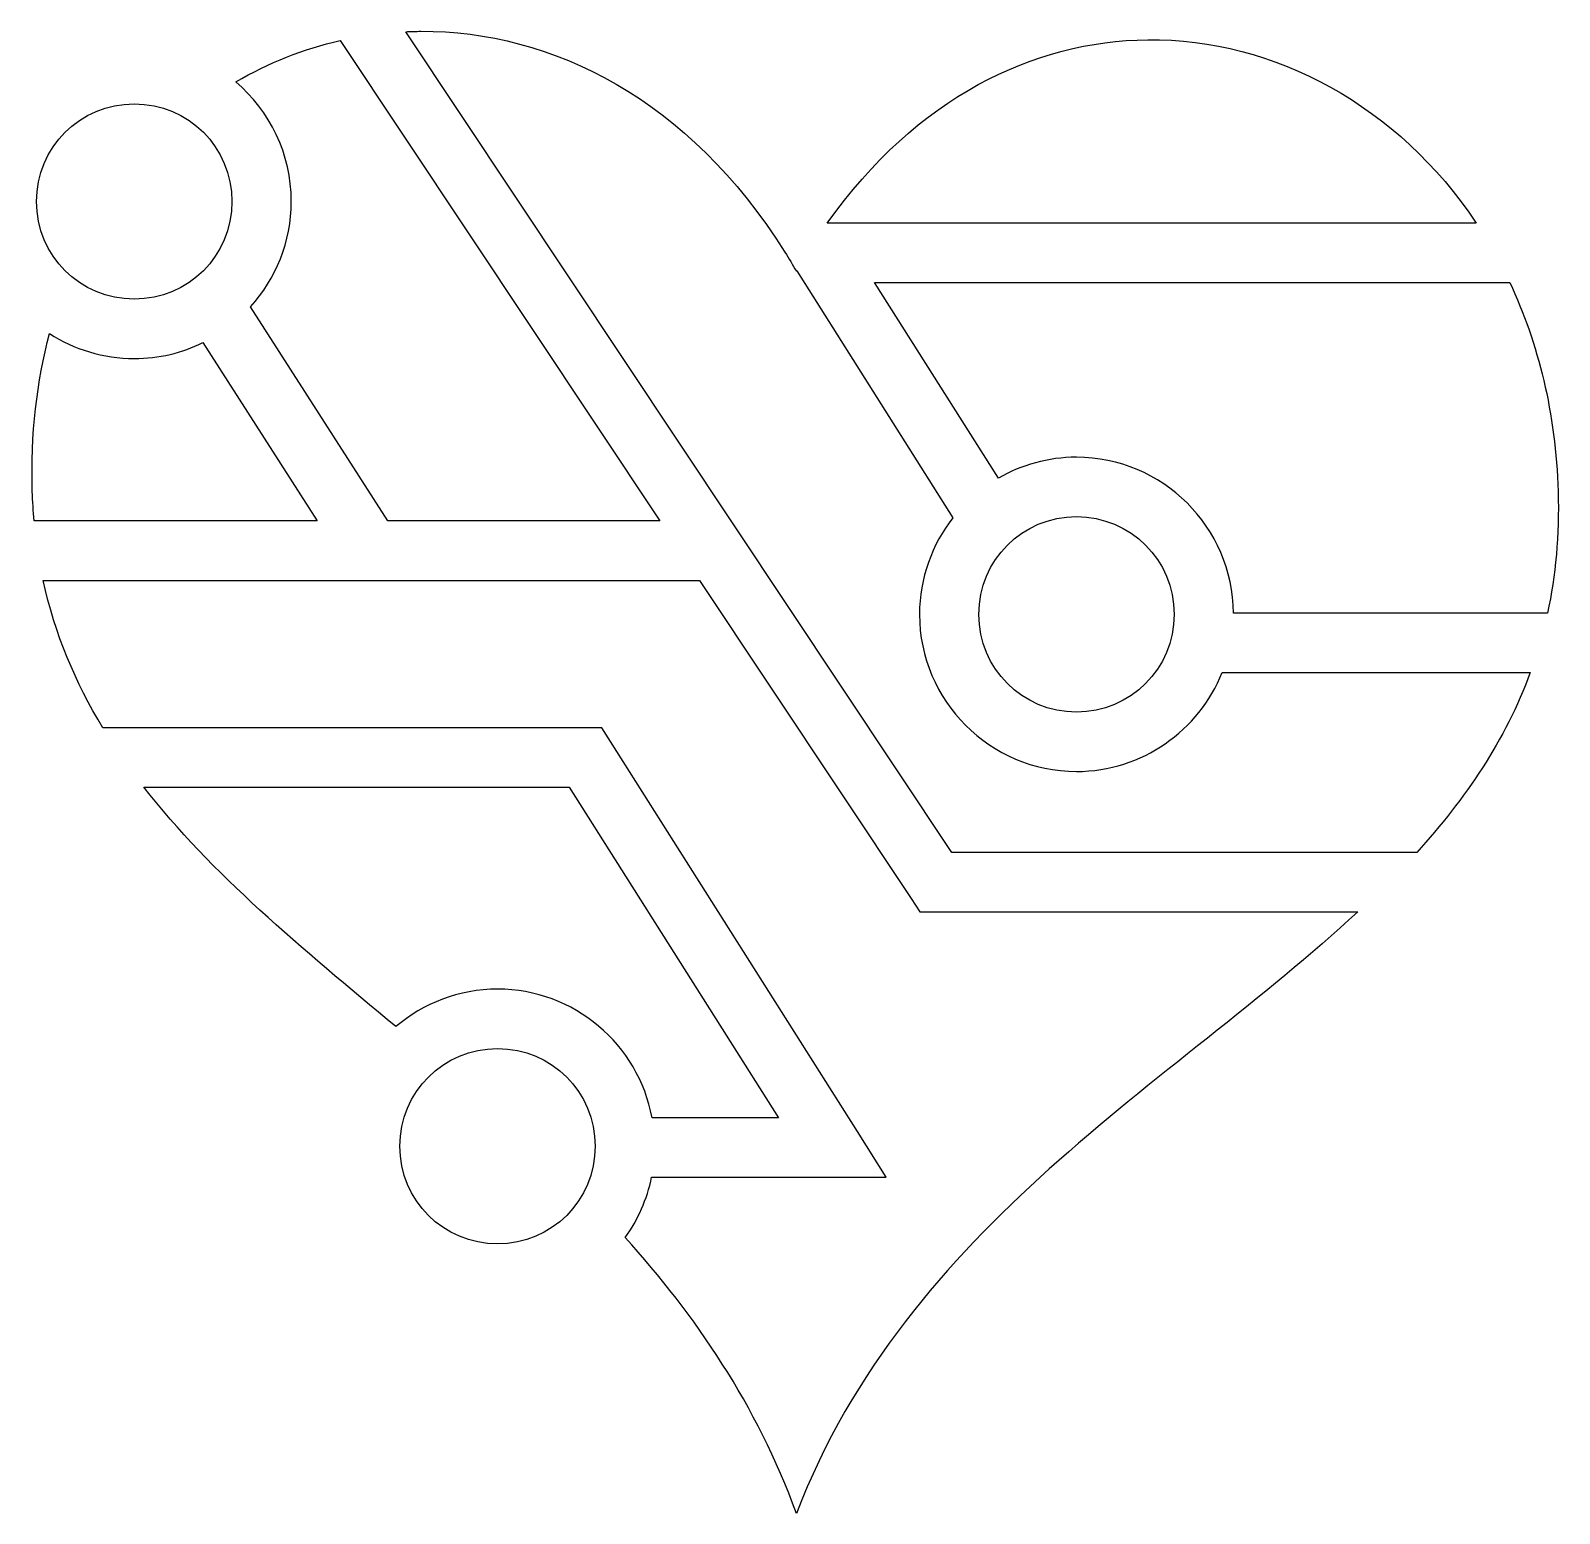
# Model space of a CAD drawing. Header units: centimetres. Extents: x -10.1 to 10.2, y -9.9 to 9.8.
import ezdxf

# ---------------------------------------------------------------- set-up
doc = ezdxf.new("R2010")
doc.units = ezdxf.units.CM
doc.header["$MEASUREMENT"] = 0
doc.layers.add('Layer 1', color=7, linetype='Continuous')

msp = doc.modelspace()

# ---------------------------------------------------------------- linework, layer by layer
at = {"layer": 'Layer 1'}
for points, knots in [([(-4.9073, 9.8014), (-4.97393, 9.80106), (-5.04, 9.79921), (-5.10633, 9.79613), (-5.10633, 9.79613), (-5.10633, 9.79613), (2.13602, -1.08713), (2.13602, -1.08713), (2.13602, -1.08713), (2.13602, -1.08713), (8.30308, -1.08713), (8.30308, -1.08713), (8.30308, -1.08713), (8.95036, -0.37424), (9.47851, 0.39984), (9.80805, 1.29789), (9.80805, 1.29789), (9.80805, 1.29789), (5.72299, 1.29789), (5.72299, 1.29789), (5.72299, 1.29789), (5.41445, 0.5317), (4.66306, -0.01324), (3.7898, -0.01324), (3.7898, -0.01324), (2.64397, -0.01324), (1.70776, 0.92428), (1.70776, 2.07015), (1.70776, 2.07015), (1.70776, 2.55238), (1.87432, 2.99692), (2.15179, 3.351), (2.15179, 3.351), (2.15179, 3.351), (0.07902, 6.62555), (0.07902, 6.62555), (0.07902, 6.62555), (0.07775, 6.62332), (0.07636, 6.62121), (0.07506, 6.61897), (0.07506, 6.61897), (0.02518, 6.70541), (-0.02593, 6.78916), (-0.07776, 6.87198), (-0.07776, 6.87198), (-1.34727, 8.89967), (-3.16783, 9.81083), (-4.90726, 9.8013), (-4.90726, 9.8013), (-4.90726, 9.8013), (-4.9073, 9.8014), (-4.9073, 9.8014)], [0, 0, 0, 0, 0.07142857, 0.07142857, 0.07142857, 0.07142857, 0.14285714, 0.14285714, 0.14285714, 0.14285714, 0.21428571, 0.21428571, 0.21428571, 0.21428571, 0.28571429, 0.28571429, 0.28571429, 0.28571429, 0.35714286, 0.35714286, 0.35714286, 0.35714286, 0.42857143, 0.42857143, 0.42857143, 0.42857143, 0.5, 0.5, 0.5, 0.5, 0.57142857, 0.57142857, 0.57142857, 0.57142857, 0.64285714, 0.64285714, 0.64285714, 0.64285714, 0.71428571, 0.71428571, 0.71428571, 0.71428571, 0.78571429, 0.78571429, 0.78571429, 0.78571429, 0.85714286, 0.85714286, 0.85714286, 0.85714286, 1, 1, 1, 1]), ([(-5.97461, 9.67886), (-6.45933, 9.56821), (-6.92676, 9.38339), (-7.36092, 9.13068), (-7.36092, 9.13068), (-6.9109, 8.74779), (-6.62425, 8.17768), (-6.62425, 7.54415), (-6.62425, 7.54415), (-6.62425, 7.00777), (-6.82973, 6.51736), (-7.16586, 6.14734), (-7.16586, 6.14734), (-7.16586, 6.14734), (-5.34475, 3.30901), (-5.34475, 3.30901), (-5.34475, 3.30901), (-5.34475, 3.30901), (-1.73542, 3.309), (-1.73542, 3.309), (-1.73542, 3.309), (-1.73542, 3.309), (-5.97461, 9.67881), (-5.97461, 9.67881), (-5.97461, 9.67881), (-5.97461, 9.67881), (-5.97461, 9.67886), (-5.97461, 9.67886)], [0, 0, 0, 0, 0.125, 0.125, 0.125, 0.125, 0.25, 0.25, 0.25, 0.25, 0.375, 0.375, 0.375, 0.375, 0.5, 0.5, 0.5, 0.5, 0.625, 0.625, 0.625, 0.625, 0.75, 0.75, 0.75, 0.75, 1, 1, 1, 1]), ([(4.73466, 9.6894), (3.22235, 9.67557), (1.67124, 8.92802), (0.48497, 7.25821), (0.48497, 7.25821), (0.48497, 7.25821), (9.09251, 7.2582), (9.09251, 7.2582), (9.09251, 7.2582), (8.06028, 8.8075), (6.42189, 9.70496), (4.73462, 9.68936), (4.73462, 9.68936), (4.73462, 9.68936), (4.73466, 9.6894), (4.73466, 9.6894)], [0, 0, 0, 0, 0.2, 0.2, 0.2, 0.2, 0.4, 0.4, 0.4, 0.4, 0.6, 0.6, 0.6, 0.6, 1, 1, 1, 1]), ([(-8.70769, 8.8395), (-9.42767, 8.8395), (-10.00309, 8.26412), (-10.00309, 7.5441), (-10.00309, 7.5441), (-10.00309, 6.82417), (-9.42767, 6.25013), (-8.70769, 6.25013), (-8.70769, 6.25013), (-7.98771, 6.25013), (-7.41229, 6.82412), (-7.41229, 7.5441), (-7.41229, 7.5441), (-7.41229, 8.26408), (-7.98771, 8.8395), (-8.70769, 8.8395)], [0, 0, 0, 0, 0.2, 0.2, 0.2, 0.2, 0.4, 0.4, 0.4, 0.4, 0.6, 0.6, 0.6, 0.6, 1, 1, 1, 1]), ([(1.11087, 6.47017), (1.11087, 6.47017), (2.75416, 3.87557), (2.75416, 3.87557), (2.75416, 3.87557), (3.05946, 4.052), (3.41346, 4.15358), (3.78981, 4.15358), (3.78981, 4.15358), (4.93045, 4.15358), (5.8646, 3.22462), (5.8732, 2.08608), (5.8732, 2.08608), (5.8732, 2.08608), (10.03728, 2.08609), (10.03728, 2.08609), (10.03728, 2.08609), (10.14586, 2.58397), (10.19571, 3.11878), (10.17833, 3.69901), (10.17833, 3.69901), (10.14734, 4.73444), (9.91533, 5.66657), (9.53653, 6.4702), (9.53653, 6.4702), (9.53653, 6.4702), (1.11096, 6.47021), (1.11096, 6.47021), (1.11096, 6.47021), (1.11096, 6.47021), (1.11087, 6.47017), (1.11087, 6.47017)], [0, 0, 0, 0, 0.11111111, 0.11111111, 0.11111111, 0.11111111, 0.22222222, 0.22222222, 0.22222222, 0.22222222, 0.33333333, 0.33333333, 0.33333333, 0.33333333, 0.44444444, 0.44444444, 0.44444444, 0.44444444, 0.55555556, 0.55555556, 0.55555556, 0.55555556, 0.66666667, 0.66666667, 0.66666667, 0.66666667, 0.77777778, 0.77777778, 0.77777778, 0.77777778, 1, 1, 1, 1]), ([(-9.83045, 5.79287), (-9.99997, 5.15951), (-10.08283, 4.45952), (-10.05968, 3.69898), (-10.05968, 3.69898), (-10.05567, 3.56645), (-10.04732, 3.43691), (-10.03598, 3.30893), (-10.03598, 3.30893), (-10.03598, 3.30893), (-6.28037, 3.30892), (-6.28037, 3.30892), (-6.28037, 3.30892), (-6.28037, 3.30892), (-7.79715, 5.67286), (-7.79715, 5.67286), (-7.79715, 5.67286), (-8.07263, 5.53805), (-8.3816, 5.46202), (-8.70768, 5.46202), (-8.70768, 5.46202), (-9.1205, 5.46202), (-9.50575, 5.58376), (-9.8304, 5.79283), (-9.8304, 5.79283), (-9.8304, 5.79283), (-9.83045, 5.79287), (-9.83045, 5.79287)], [0, 0, 0, 0, 0.125, 0.125, 0.125, 0.125, 0.25, 0.25, 0.25, 0.25, 0.375, 0.375, 0.375, 0.375, 0.5, 0.5, 0.5, 0.5, 0.625, 0.625, 0.625, 0.625, 0.75, 0.75, 0.75, 0.75, 1, 1, 1, 1]), ([(3.7898, 3.36555), (3.06987, 3.36555), (2.49579, 2.79021), (2.49579, 2.07023), (2.49579, 2.07023), (2.49579, 1.35025), (3.06986, 0.77483), (3.78984, 0.77483), (3.78984, 0.77483), (4.50982, 0.77483), (5.08524, 1.35025), (5.08524, 2.07023), (5.08524, 2.07023), (5.08524, 2.79021), (4.50982, 3.36563), (3.78984, 3.36563), (3.78984, 3.36563), (3.78984, 3.36563), (3.7898, 3.36555), (3.7898, 3.36555)], [0, 0, 0, 0, 0.16666667, 0.16666667, 0.16666667, 0.16666667, 0.33333333, 0.33333333, 0.33333333, 0.33333333, 0.5, 0.5, 0.5, 0.5, 0.66666667, 0.66666667, 0.66666667, 0.66666667, 1, 1, 1, 1]), ([(-9.91605, 2.52093), (-9.76032, 1.80669), (-9.48648, 1.16299), (-9.1254, 0.56666), (-9.1254, 0.56666), (-9.1254, 0.56666), (-2.50638, 0.56665), (-2.50638, 0.56665), (-2.50638, 0.56665), (-2.50638, 0.56665), (-2.39042, 0.38351), (-2.39042, 0.38351), (-2.39042, 0.38351), (-2.39042, 0.38351), (0.88426, -4.78733), (0.88426, -4.78733), (0.88426, -4.78733), (0.88426, -4.78733), (1.26765, -5.39223), (1.26765, -5.39223), (1.26765, -5.39223), (1.26765, -5.39223), (-1.84611, -5.39223), (-1.84611, -5.39223), (-1.84611, -5.39223), (-1.90527, -5.68572), (-2.02634, -5.95804), (-2.19535, -6.19342), (-2.19535, -6.19342), (-1.26074, -7.22915), (-0.45234, -8.41032), (0.0751, -9.85149), (0.0751, -9.85149), (1.55756, -6.01657), (5.05649, -4.16421), (7.52045, -1.87517), (7.52045, -1.87517), (7.52045, -1.87517), (1.71307, -1.87517), (1.71307, -1.87517), (1.71307, -1.87517), (1.71307, -1.87517), (1.59584, -1.69849), (1.59584, -1.69849), (1.59584, -1.69849), (1.59584, -1.69849), (-1.21229, 2.52084), (-1.21229, 2.52084), (-1.21229, 2.52084), (-1.21229, 2.52084), (-9.91605, 2.52084), (-9.91605, 2.52084), (-9.91605, 2.52084), (-9.91605, 2.52084), (-9.91605, 2.52093), (-9.91605, 2.52093)], [0, 0, 0, 0, 0.06666667, 0.06666667, 0.06666667, 0.06666667, 0.13333333, 0.13333333, 0.13333333, 0.13333333, 0.2, 0.2, 0.2, 0.2, 0.26666667, 0.26666667, 0.26666667, 0.26666667, 0.33333333, 0.33333333, 0.33333333, 0.33333333, 0.4, 0.4, 0.4, 0.4, 0.46666667, 0.46666667, 0.46666667, 0.46666667, 0.53333333, 0.53333333, 0.53333333, 0.53333333, 0.6, 0.6, 0.6, 0.6, 0.66666667, 0.66666667, 0.66666667, 0.66666667, 0.73333333, 0.73333333, 0.73333333, 0.73333333, 0.8, 0.8, 0.8, 0.8, 0.86666667, 0.86666667, 0.86666667, 0.86666667, 1, 1, 1, 1]), ([(-8.58118, -0.22138), (-7.68751, -1.36961), (-6.48138, -2.36199), (-5.23671, -3.39718), (-5.23671, -3.39718), (-4.87267, -3.08708), (-4.40145, -2.89905), (-3.88868, -2.89905), (-3.88868, -2.89905), (-2.87176, -2.89905), (-2.01861, -3.63716), (-1.83953, -4.60424), (-1.83953, -4.60424), (-1.83953, -4.60424), (-0.16462, -4.60424), (-0.16462, -4.60424), (-0.16462, -4.60424), (-0.16462, -4.60424), (-2.93995, -0.22138), (-2.93995, -0.22138), (-2.93995, -0.22138), (-2.93995, -0.22138), (-8.58118, -0.22138), (-8.58118, -0.22138)], [0, 0, 0, 0, 0.14285714, 0.14285714, 0.14285714, 0.14285714, 0.28571429, 0.28571429, 0.28571429, 0.28571429, 0.42857143, 0.42857143, 0.42857143, 0.42857143, 0.57142857, 0.57142857, 0.57142857, 0.57142857, 0.71428571, 0.71428571, 0.71428571, 0.71428571, 1, 1, 1, 1]), ([(-3.88873, -3.68708), (-4.60866, -3.68708), (-5.18405, -4.26242), (-5.18405, -4.9824), (-5.18405, -4.9824), (-5.18405, -5.70238), (-4.60867, -6.2778), (-3.88865, -6.2778), (-3.88865, -6.2778), (-3.16872, -6.2778), (-2.59464, -5.70238), (-2.59464, -4.9824), (-2.59464, -4.9824), (-2.59464, -4.26242), (-3.16876, -3.687), (-3.88877, -3.687), (-3.88877, -3.687), (-3.88877, -3.687), (-3.88873, -3.68708), (-3.88873, -3.68708)], [0, 0, 0, 0, 0.16666667, 0.16666667, 0.16666667, 0.16666667, 0.33333333, 0.33333333, 0.33333333, 0.33333333, 0.5, 0.5, 0.5, 0.5, 0.66666667, 0.66666667, 0.66666667, 0.66666667, 1, 1, 1, 1])]:
    msp.add_open_spline(points, degree=3, knots=knots, dxfattribs=at)

doc.saveas('drawing.dxf')
